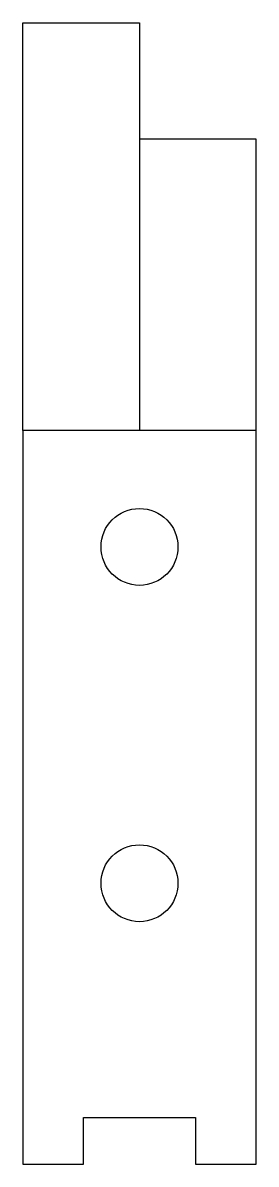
# Model space of a CAD drawing. Header units: millimetres. Extents: x 29.3 to 49.3, y -123.2 to -25.2.
import ezdxf

# ---------------------------------------------------------------- set-up
doc = ezdxf.new("R2010")
doc.units = ezdxf.units.MM
doc.layers.get('0').update_dxf_attribs({"linetype": 'CONTINUOUS'})

msp = doc.modelspace()

# ---------------------------------------------------------------- linework, layer by layer
for p, q in [((29.254, -60.176), (29.254, -25.176)), ((29.254, -25.176), (39.254, -25.176)), ((39.254, -25.176), (39.254, -60.176)), ((49.254, -35.176), (39.254, -35.176)), ((49.254, -60.176), (49.254, -35.176))]:
    msp.add_line(p, q)
msp.add_lwpolyline([(49.254, -123.176), (49.254, -60.176), (29.254, -60.176), (29.254, -123.176), (34.454, -123.176), (34.454, -119.176), (44.054, -119.176), (44.054, -123.176)], close=True)
for centre in [(39.254, -70.176), (39.254, -99.054)]:
    msp.add_circle(centre, 3.3)

doc.saveas('drawing.dxf')
